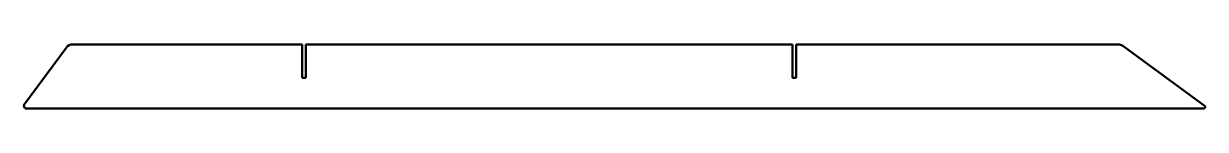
# Model space of a CAD drawing. Header units: millimetres. Extents: x 0 to 916, y 0 to 50.
import ezdxf

# ---------------------------------------------------------------- set-up
doc = ezdxf.new("R2010")
doc.units = ezdxf.units.MM
doc.layers.add('IV_OUTER_PROFILE', color=7, linetype='Continuous', lineweight=50)

msp = doc.modelspace()

# ---------------------------------------------------------------- linework, layer by layer
at = {"layer": 'IV_OUTER_PROFILE'}
for p, q in [((0, 2.42), (33.15, 47.55)), ((37.99, 50), (215.76, 50)), ((215.76, 24), (215.76, 50)), ((218.76, 50), (218.76, 24)), ((218.76, 50), (595.76, 50)), ((595.76, 24), (595.76, 50)), ((598.76, 50), (598.76, 24)), ((598.76, 50), (848.19, 50)), ((851.74, 48.84), (915.81, 1.78)), ((218.76, 24), (215.76, 24)), ((598.76, 24), (595.76, 24)), ((1.22, 0), (0, 2.42)), ((915.22, 0), (1.22, 0)), ((915.81, 1.78), (915.22, 0))]:
    msp.add_line(p, q, dxfattribs=at)
for centre, start, end in [((37.99, 44), 90, 143.7), ((848.19, 44), 53.7, 90)]:
    msp.add_arc(centre, 6, start, end, dxfattribs=at)

doc.saveas('drawing.dxf')
